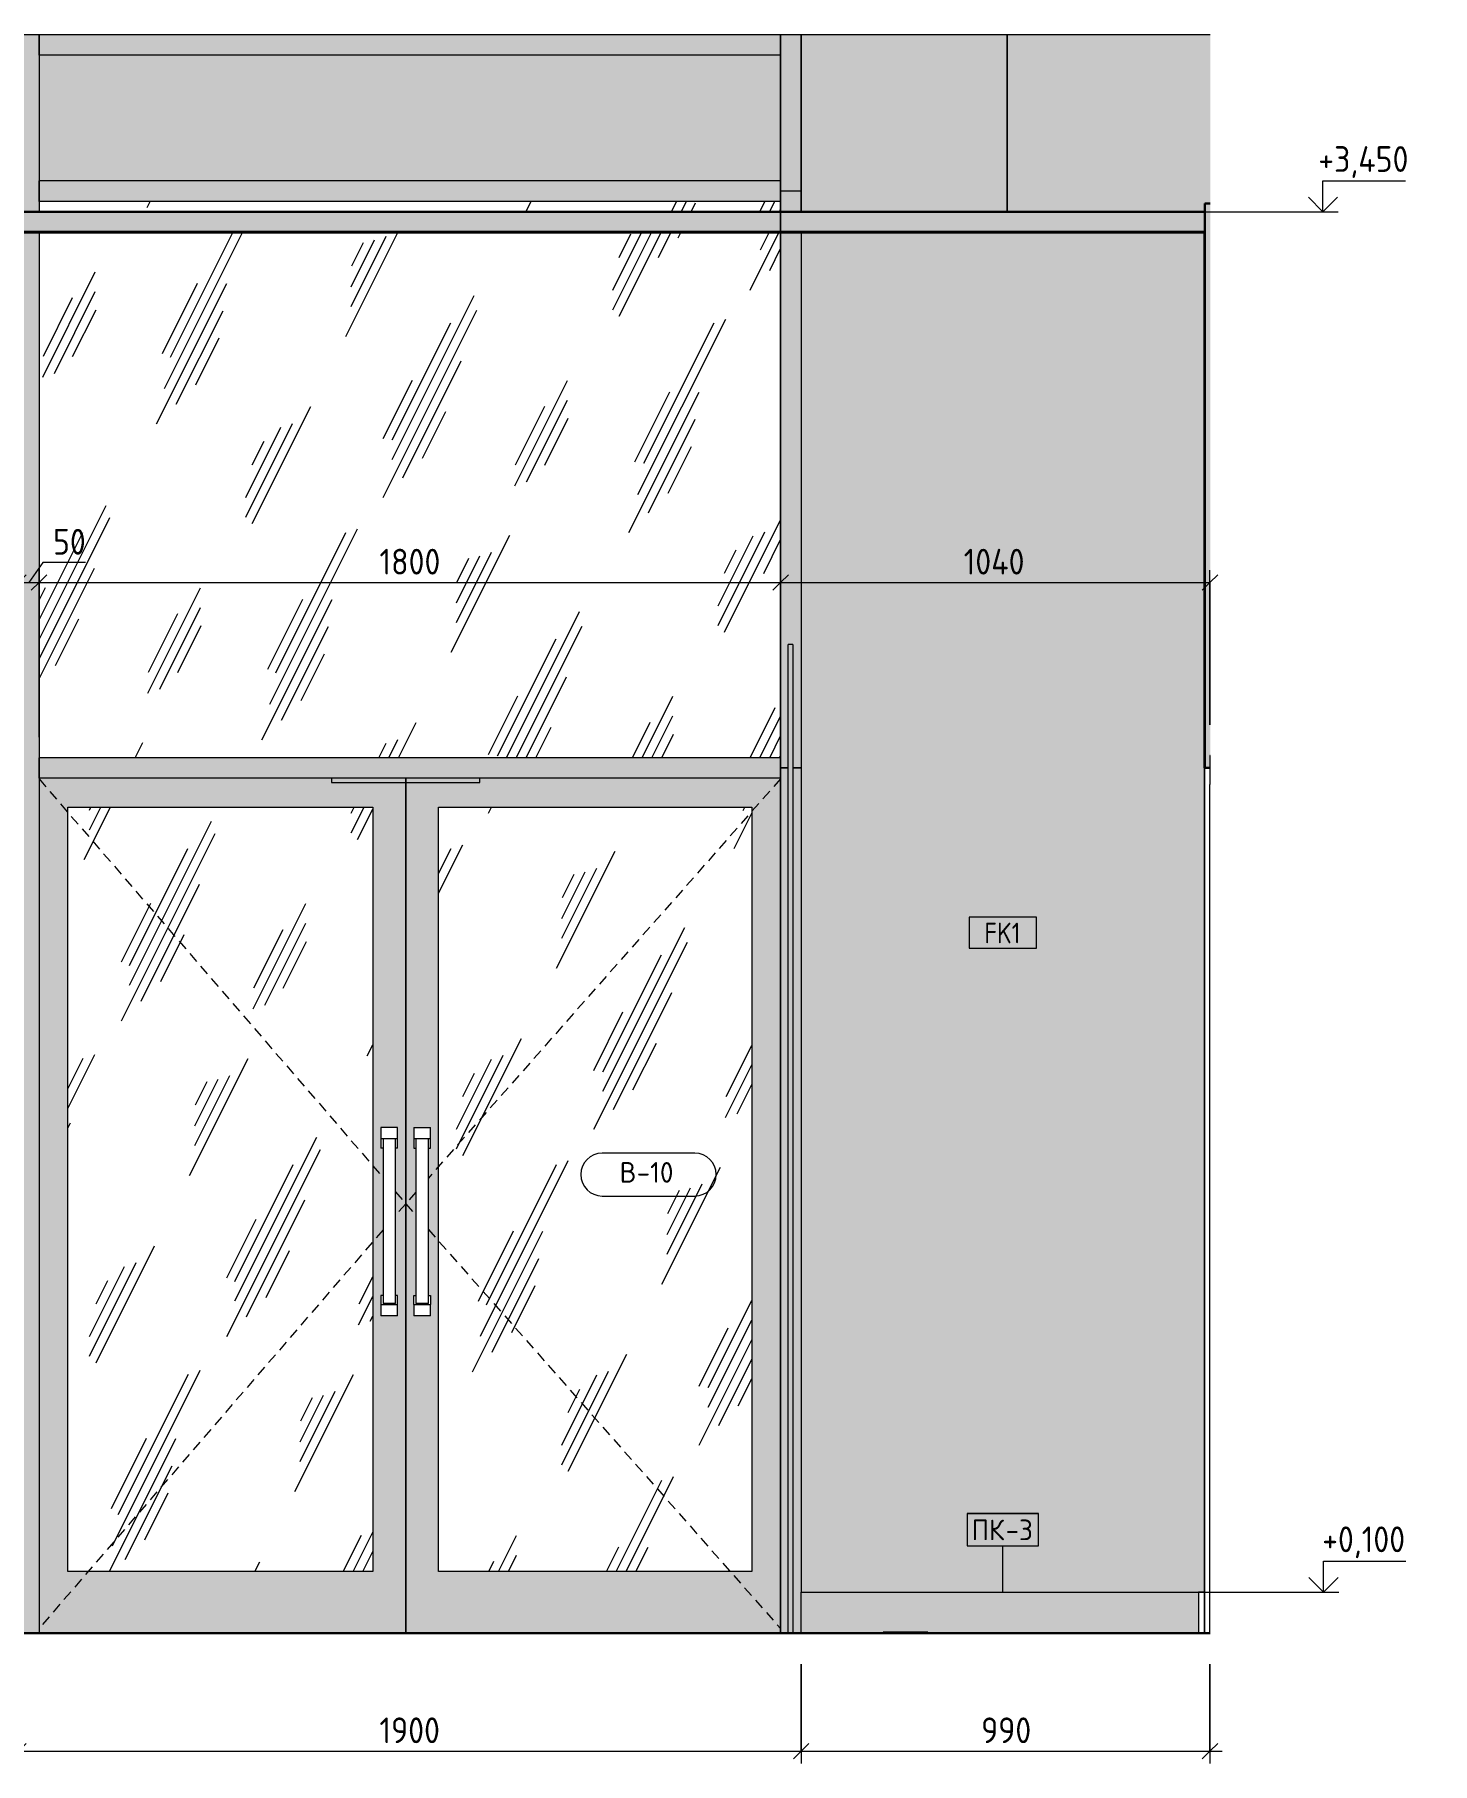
# Model space of a CAD drawing. Header units: millimetres. Extents: x 855 to 42585, y -1987 to 12400.
# Drawn here: x 29177 to 32570, y -316 to 3880 of the extents above; entities that cross this region are included whole.
import ezdxf

# ---------------------------------------------------------------- set-up
doc = ezdxf.new("R2010")
doc.units = ezdxf.units.MM
doc.linetypes.add('200_ШТРИХ_ш1п0_6_', pattern=[40, 25, -15])
for name, color, linetype, lineweight in [('A-ANNO-DIMS', 7, 'Continuous', 9), ('A-ANNO-DIMS-25', 7, 'Continuous', 9), ('A-DOOR', 7, 'Continuous', 9), ('A-DOOR-4', 7, '200_ШТРИХ_ш1п0_6_', 9), ('A-DOOR-FRAM-1', 7, 'Continuous', 9), ('A-DOOR-FRAM-2', 7, 'Continuous', 18), ('A-DOOR-IDEN', 7, 'Continuous', 9), ('A-FLOR', 7, 'Continuous', 9), ('A-GENM', 7, 'Continuous', 9), ('A-GENM-IDEN', 7, 'Continuous', 9), ('A-GLAZ-CURT', 7, 'Continuous', 9), ('A-GLAZ-CWMG', 7, 'Continuous', 9), ('A-WALL-IDEN', 7, 'Continuous', 9), ('A-WALL-PATT', 7, 'Continuous', 9), ('G-ANNO-DIMS', 7, 'Continuous', 9), ('G-ANNO-DIMS-1', 7, 'Continuous', 20), ('I-WALL', 7, 'Continuous', 9), ('S-COLS', 7, 'Continuous', 9)]:
    doc.layers.add(name, color=color, linetype=linetype, lineweight=lineweight)
for name, color, linetype, lineweight, true_color in [('A-CLNG-1', 7, 'Continuous', 9, 0x787878), ('A-CLNG-FNSH-1', 7, 'Continuous', 30, 0x3c3c3c), ('A-FLOR-1', 7, 'Continuous', 9, 0x787878), ('A-FLOR-FNSH-1', 7, 'Continuous', 30, 0x3c3c3c), ('A-WALL-5', 7, 'Continuous', 30, 0x3c3c3c), ('A-WALL-FNSH-2', 7, 'Continuous', 30, 0x3c3c3c), ('I-WALL-1', 7, 'Continuous', 9, 0x787878)]:
    doc.layers.add(name, color=color, linetype=linetype, lineweight=lineweight, true_color=true_color)
doc.styles.add('GOST Common_5', font='GOST_Common.ttf', dxfattribs={"height": 50})
doc.styles.add('GOST Common_6', font='GOST_Common.ttf', dxfattribs={"width": 0.9, "height": 50})
doc.styles.add('ISOCPEUR_2', font='isocpeur.ttf', dxfattribs={"width": 0.9, "height": 62.5})
doc.dimstyles.new('ISO-2_5_0_9К_БОЛЬШОЙ_1', dxfattribs={"dimscale": 304.8, "dimtxt": 62.248823, "dimasz": 0.123031, "dimexe": 0.098425, "dimexo": 0.246063, "dimgap": 0, "dimtad": 1, "dimdec": 0, "dimrnd": 10, "dimzin": 0, "dimdsep": 46, "dimtxsty": 'ISOCPEUR_2', "dimblk1": 'OBLIQUE', "dimblk2": 'OBLIQUE', "dimsah": 1, "dimcen": 0.09, "dimdle": 0.098425, "dimazin": 0, "dimtfac": 1, "dimtdec": 4, "dimtix": 1, "dimtmove": 0, "dimatfit": 3, "dimfxl": 1, "dimtvp": 1, "dimtolj": 1, "dimtzin": 0, "dimarcsym": 2})
doc.dimstyles.new('ISO-2_5_0_9К_БОЛЬШОЙ_2', dxfattribs={"dimscale": 304.8, "dimtxt": 62.248823, "dimasz": 0.123031, "dimexe": 0.098425, "dimexo": 0.246063, "dimgap": 0, "dimtad": 1, "dimdec": 0, "dimrnd": 10, "dimzin": 0, "dimdsep": 46, "dimtxsty": 'ISOCPEUR_2', "dimblk1": 'OBLIQUE', "dimblk2": 'OBLIQUE', "dimsah": 1, "dimcen": 0.09, "dimdle": 0.098425, "dimazin": 0, "dimtfac": 1, "dimtdec": 4, "dimtix": 1, "dimtmove": 1, "dimatfit": 3, "dimfxl": 1, "dimtvp": 1, "dimtolj": 1, "dimtzin": 0, "dimarcsym": 2})
pattern_1 = [(63.435, (10484.05, 31.75), (-255.58, 766.75), [317.5, -190.5, 317.5, -190.5, -403.9]), (63.435, (10484.05, 31.75), (-255.58, 766.75), [-1016, 127, -276.9]), (63.435, (10468.2, 47.6), (-255.58, 766.75), [254, -317.5, 190.5, -190.5, -467.4]), (63.435, (10468.2, 47.6), (-255.58, 766.75), [-952.5, 222.25, -245.15]), (63.435, (10468.2, 95.25), (-255.58, 766.75), [190.5, -381, 127, -190.5, -530.9]), (63.435, (10468.2, 95.25), (-255.58, 766.75), [-889, 285.75, -245.15]), (63.435, (10515.8, 47.6), (-255.58, 766.75), [190.5, -381, 158.75, -6404.65]), (63.435, (10563.4, 95.25), (-255.58, 766.75), [95.25, -476.25, 63.5, -6499.9]), (63.435, (10484.05, 174.6), (-255.58, 766.75), [63.5, -476.25, 63.5, -254, -562.65]), (63.435, (10484.05, 174.6), (-255.58, 766.75), [-857.25, 158.75, -403.9]), (63.435, (10769.8, 127), (-255.58, 766.75), [317.5, -476.25, 381, -251.5]), (63.435, (10769.8, 79.4), (-255.58, 766.75), [444.5, -317.5, 476.25, -188]), (63.435, (10801.55, 95.25), (-255.58, 766.75), [508, -254, 381, -276.9]), (63.435, (10849.2, 142.9), (-255.58, 766.75), [317.5, -444.5, 254, -403.9]), (63.435, (10801.55, 238.1), (-255.58, 766.75), [158.75, -635, 190.5, -435.65]), (63.435, (10896.8, 190.5), (-255.58, 766.75), [127, -635, 127, -530.9])]

# ---------------------------------------------------------------- blocks, each defined once
blk = doc.blocks.new('Прямоугольный импост - Импост структурный с накладкой - 160мм Темный-32772016-Развертка 1_27-2')
at = {"layer": 'A-GLAZ-CWMG'}
blk.add_hatch(color=256, dxfattribs=at).paths.add_polyline_path([(10894.5, 3500), (10900, 3500), (10900, 3880), (10850, 3880), (10850, 3500), (10880, 3500)])
for p, q in [((10850, 3500), (10850, 3880)), ((10900, 3500), (10900, 3880)), ((10900, 3500), (10850, 3500))]:
    blk.add_line(p, q, dxfattribs=at)
blk = doc.blocks.new('Дверь_Витражная_остекление_ - ДВН_CОШ в витраже-31920700-Развертка 1_27-2')
at = {"layer": 'A-DOOR'}
h = blk.add_hatch(color=256, dxfattribs=at)
h.paths.add_polyline_path([(9050, 2), (9940, 2), (9940, 2065), (9760, 2065), (9760, 2075), (9050, 2075), (9050, 18.8)])
h.paths.add_polyline_path([(9646.7, 150), (9120, 150), (9120, 2005), (9860, 2005), (9860, 150)])
h.paths.add_polyline_path([(9880, 770), (9880, 820), (9885, 820), (9885, 1177.5), (9880, 1177.5), (9880, 1227.5), (9920, 1227.5), (9920, 1177.5), (9915, 1177.5), (9915, 820), (9920, 820), (9920, 770), (9880.7, 770)])
for points in [[(9940, 2065), (9940, 2075), (9760, 2075), (9760, 2065), (9939.2, 2065)], [(10020, 2065), (10120, 2065), (10120, 2075), (9940, 2075), (9940, 2065), (9960, 2065)]]:
    blk.add_hatch(color=256, dxfattribs=at).paths.add_polyline_path(points)
h = blk.add_hatch(color=256, dxfattribs=at)
h.paths.add_polyline_path([(9941.1, 2), (10850, 2), (10850, 2075), (10120, 2075), (10120, 2065), (9940, 2065), (9940, 2)])
h.paths.add_polyline_path([(10145.8, 150), (10020, 150), (10020, 2005), (10780, 2005), (10780, 150), (10395.4, 150)])
h.paths.add_polyline_path([(9999.3, 770), (9960, 770), (9960, 820), (9965, 820), (9965, 1177.5), (9960, 1177.5), (9960, 1227.5), (10000, 1227.5), (10000, 1177.5), (9995, 1177.5), (9995, 820), (10000, 820), (10000, 770)])
h = blk.add_hatch(dxfattribs=at)
h.set_pattern_fill('FP_11', color=256, style=0, pattern_type=2)
h.set_pattern_definition(pattern_1)
h.paths.add_polyline_path([(9397.1, 150), (9860, 150), (9860, 2005), (9120, 2005), (9120, 150)])
h = blk.add_hatch(dxfattribs=at)
h.set_pattern_fill('FP_11', color=256, style=0, pattern_type=2)
h.set_pattern_definition(pattern_1)
h.paths.add_polyline_path([(10020, 150), (10780, 150), (10780, 2005), (10020, 2005), (10020, 484.9)])
for p, q in [((9760, 2075), (9760, 2065)), ((9760, 2065), (9940, 2065)), ((9940, 2075), (9940, 2065)), ((9940, 2065), (9940, 2075)), ((9940, 2065), (9940, 2)), ((9940, 2065), (10120, 2065)), ((9940, 2), (9940, 2065)), ((10120, 2065), (10120, 2075)), ((9120, 150), (9120, 2005)), ((9120, 2005), (9860, 2005)), ((9860, 2005), (9860, 150)), ((10020, 150), (10020, 2005)), ((10020, 2005), (10780, 2005)), ((10780, 2005), (10780, 150)), ((9880, 1227.5), (9880, 1200)), ((9920, 1227.5), (9880, 1227.5)), ((9920, 1200), (9920, 1227.5)), ((9960, 1227.5), (9960, 1200)), ((9960, 1227.5), (10000, 1227.5)), ((10000, 1200), (10000, 1227.5)), ((9920, 1200), (9880, 1200)), ((9880, 1200), (9880, 1177.5)), ((9885, 1177.5), (9880, 1177.5)), ((9885, 1200), (9885, 800)), ((9915, 800), (9915, 1200)), ((9920, 1177.5), (9915, 1177.5)), ((9920, 1177.5), (9920, 1200)), ((10000, 1200), (9960, 1200)), ((9960, 1200), (9960, 1177.5)), ((9960, 1177.5), (9965, 1177.5)), ((9965, 1200), (9965, 800)), ((9995, 800), (9995, 1200)), ((9995, 1177.5), (10000, 1177.5)), ((10000, 1177.5), (10000, 1200)), ((9885, 820), (9880, 820)), ((9880, 820), (9880, 797.5)), ((9880, 797.5), (9880, 770)), ((9880, 797.5), (9920, 797.5)), ((9915, 800), (9885, 800)), ((9920, 820), (9915, 820)), ((9920, 797.5), (9920, 820)), ((9920, 770), (9920, 797.5)), ((9960, 797.5), (9960, 820)), ((9960, 820), (9965, 820)), ((9960, 797.5), (9960, 770)), ((9960, 797.5), (10000, 797.5)), ((9995, 800), (9965, 800)), ((9995, 820), (10000, 820)), ((10000, 820), (10000, 797.5)), ((10000, 770), (10000, 797.5)), ((9920, 770), (9880, 770)), ((10000, 770), (9960, 770)), ((9860, 150), (9120, 150)), ((10780, 150), (10020, 150))]:
    blk.add_line(p, q, dxfattribs=at)
at = {"layer": 'A-DOOR-4'}
for p, q in [((9050, 2073.4), (9885, 1106.2)), ((10850, 2073.7), (9995, 1104.8)), ((9915, 1071.5), (9940, 1042.5)), ((9965, 1070.8), (9940, 1042.5)), ((9940, 1042.5), (9915, 1013.5)), ((9940, 1042.5), (9965, 1014.2)), ((9885, 978.8), (9050, 11.6)), ((9995, 980.2), (10850, 11.3))]:
    blk.add_line(p, q, dxfattribs=at)
blk = doc.blocks.new('Прямоугольный импост - Импост структурный с накладкой - 160мм Темный-31915521-Развертка 1_27-2')
at = {"layer": 'A-GLAZ-CWMG'}
h = blk.add_hatch(color=256, dxfattribs=at)
h.paths.add_polyline_path([(10900, 0), (10900, 2100), (10879.5, 2100), (10879.5, 0), (10894.5, 0)])
h.paths.add_polyline_path([(10868.5, 0), (10868.5, 2100), (10850, 2100), (10850, 2), (10855.2, 2), (10855.2, 0), (10860, 0)])
blk.add_line((10850, 2100), (10850, 2), dxfattribs=at)
blk = doc.blocks.new('Прямоугольный импост - Импост структурный с накладкой - 160мм Темный-31920696-Развертка 1_27-2')
at = {"layer": 'A-GLAZ-CWMG'}
blk.add_hatch(color=256, dxfattribs=at).paths.add_polyline_path([(9896.2, 3830), (10850, 3830), (10850, 3880), (9050, 3880), (9050, 3830)])
for p, q in [((9050, 3830), (9050, 3880)), ((10850, 3880), (10850, 3830)), ((10850, 3830), (9050, 3830))]:
    blk.add_line(p, q, dxfattribs=at)
blk = doc.blocks.new('Прямоугольный импост - Импост структурный с накладкой - 160мм Темный-30755591-Развертка 1_27-2')
at = {"layer": 'A-GLAZ-CWMG'}
blk.add_hatch(color=256, dxfattribs=at).paths.add_polyline_path([(9000, 0), (9040, 0), (9040, 2), (9050, 2), (9050, 2100), (9000, 2100), (9000, 40)])
for p, q in [((9000, 2100), (9000, 0)), ((9050, 2100), (9050, 2))]:
    blk.add_line(p, q, dxfattribs=at)
blk = doc.blocks.new('BSC_Колонна _Прямоугольная - 500х500-23286270-Развертка 1_27-2')
at = {"layer": 'S-COLS'}
blk.add_hatch(color=256, dxfattribs=at).paths.add_polyline_path([(11400, 3450), (11400, 3880), (10900, 3880), (10900, 3450)])
blk.add_line((11400, 3450), (11400, 3880), dxfattribs=at)
blk = doc.blocks.new('110_Дверь_СКБ_2Ст - Д-10 1800x2100h_Актовый зал EI30-23435156-Развертка 1_27-2')
at = {"layer": 'A-DOOR-FRAM-1'}
for points in [[(11892, 2060), (11892.8, 2060), (11892.8, 2100), (11892, 2099.9)], [(11892.8, 0), (11892.8, 2060), (11892, 2060), (11892, 0)]]:
    blk.add_hatch(color=256, dxfattribs=at).paths.add_polyline_path(points)
blk.add_line((11892, 0), (11892, 2060), dxfattribs=at)
at = {"layer": 'A-DOOR-FRAM-2'}
for p, q in [((11892, 2130), (11892, 2060)), ((11892.8, 2130), (11892, 2130)), ((11892, 2060), (11892.8, 2060))]:
    blk.add_line(p, q, dxfattribs=at)
blk = doc.blocks.new('BSC_Колонна _Прямоугольная - 500х500-21690934-Развертка 1_27-2')
at = {"layer": 'S-COLS'}
blk.add_line((11400, 3450), (11400, 3880), dxfattribs=at)
blk = doc.blocks.new('Плинтус - Плинтус керамогранит бежевый-32865277-Развертка 1_27-2')
at = {"layer": 'A-GENM'}
for p, q in [((11879, 100), (11864, 100)), ((11864, 100), (11864, 2)), ((11879, 100), (11879, 2))]:
    blk.add_line(p, q, dxfattribs=at)
blk = doc.blocks.new('Плинтус - Плинтус керамогранит бежевый-32865278-Развертка 1_27-2')
at = {"layer": 'A-GENM'}
blk.add_hatch(color=256, dxfattribs=at).paths.add_polyline_path([(10956.1, 0), (10956.1, 2), (11864, 2), (11864, 100), (10900, 100), (10900, 0)])
for p, q in [((10900, 100), (11864, 100)), ((10900, 0), (10900, 100))]:
    blk.add_line(p, q, dxfattribs=at)
blk = doc.blocks.new('Системная панель - Стекло - 40мм-32772032-Развертка 1_27-2')
at = {"layer": 'A-GLAZ-CURT'}
h = blk.add_hatch(dxfattribs=at)
h.set_pattern_fill('FP_11', color=256, style=0, pattern_type=2)
h.set_pattern_definition(pattern_1)
h.paths.add_polyline_path([(10680, 2125), (10850, 2125), (10850, 3400), (9050, 3400), (9050, 2125), (9896.2, 2125)])
h.paths.add_polyline_path([(9050, 3450), (10850, 3450), (10850, 3475), (9050, 3475)])
blk = doc.blocks.new('Прямоугольный импост - Импост структурный с накладкой - 160мм-31915517-Развертка 1_27-2')
at = {"layer": 'A-GLAZ-CWMG'}
for p, q in [((10850, 2100), (10868.5, 2100)), ((10850, 2), (10850, 2100)), ((10879.5, 2100), (10900, 2100))]:
    blk.add_line(p, q, dxfattribs=at)
blk = doc.blocks.new('Прямоугольный импост - Импост структурный с накладкой - 160мм Темный-31920698-Развертка 1_27-2')
at = {"layer": 'A-GLAZ-CWMG'}
blk.add_hatch(color=256, dxfattribs=at).paths.add_polyline_path([(10850, 2075), (10850, 2125), (9050, 2125), (9050, 2075), (10780, 2075)])
for p, q in [((9050, 2075), (9050, 2125)), ((10850, 2125), (9050, 2125)), ((10850, 2125), (10850, 2075)), ((10850, 2075), (9050, 2075))]:
    blk.add_line(p, q, dxfattribs=at)
blk = doc.blocks.new('Прямоугольный импост - Импост структурный с накладкой - 160мм Темный-32352604-Развертка 1_27-2')
at = {"layer": 'A-GLAZ-CWMG'}
h = blk.add_hatch(color=256, dxfattribs=at)
h.paths.add_polyline_path([(9050, 2100), (9050, 3400), (9000, 3400), (9000, 2100), (9040, 2100)])
h.paths.add_polyline_path([(9010, 3450), (9050, 3450), (9050, 3500), (9000, 3500), (9000, 3450)])
for p, q in [((9000, 3500), (9000, 3450)), ((9050, 3500), (9050, 3450)), ((9000, 3400), (9000, 2100)), ((9050, 3400), (9050, 2100))]:
    blk.add_line(p, q, dxfattribs=at)
blk = doc.blocks.new('Прямоугольный импост - Импост структурный с накладкой - 160мм Темный-V3-Развертка 1_27-2')
at = {"layer": 'A-GLAZ-CWMG'}
h = blk.add_hatch(color=256, dxfattribs=at)
h.paths.add_polyline_path([(10900, 2100), (10900, 3400), (10850, 3400), (10850, 2100), (10868.5, 2100), (10868.5, 2400), (10879.5, 2400), (10879.5, 2100), (10894.5, 2100)])
h.paths.add_polyline_path([(10880, 3450), (10900, 3450), (10900, 3500), (10850, 3500), (10850, 3450), (10860, 3450)])
for p, q in [((10850, 3500), (10850, 3450)), ((10900, 3500), (10900, 3450)), ((10850, 3400), (10850, 2100))]:
    blk.add_line(p, q, dxfattribs=at)
blk = doc.blocks.new('Системная панель - Сэндвич - 40мм-32772126-Развертка 1_27-2')
at = {"layer": 'A-GLAZ-CURT'}
blk.add_hatch(color=256, dxfattribs=at).paths.add_polyline_path([(9896.2, 3525), (10850, 3525), (10850, 3830), (9050, 3830), (9050, 3525)])
blk = doc.blocks.new('Прямоугольный импост - Импост структурный с накладкой - 160мм Темный-32772042-Развертка 1_27-2')
at = {"layer": 'A-GLAZ-CWMG'}
for p, q in [((10850, 3450), (10850, 3500)), ((10900, 3450), (10900, 3500)), ((10850, 2100), (10850, 3400)), ((10868.5, 2100), (10850, 2100)), ((10900, 2100), (10879.5, 2100))]:
    blk.add_line(p, q, dxfattribs=at)
blk = doc.blocks.new('Прямоугольный импост - Импост структурный с накладкой - 160мм Темный-32772040-Развертка 1_27-2')
at = {"layer": 'A-GLAZ-CWMG'}
for p, q in [((10850, 3880), (10850, 3500)), ((10900, 3880), (10900, 3500))]:
    blk.add_line(p, q, dxfattribs=at)
blk = doc.blocks.new('Прямоугольный импост - Импост структурный с накладкой - 160мм Темный-V4-Развертка 1_27-2')
at = {"layer": 'A-GLAZ-CWMG'}
blk.add_hatch(color=256, dxfattribs=at).paths.add_polyline_path([(9050, 3500), (9050, 3880), (9000, 3880), (9000, 3500), (9040, 3500)])
for p, q in [((9000, 3880), (9000, 3500)), ((9050, 3880), (9050, 3500))]:
    blk.add_line(p, q, dxfattribs=at)
blk = doc.blocks.new('Высотные отметки - Стрелка_Верх-17668718-Развертка 1_27-2')
at = {"layer": 'G-ANNO-DIMS'}
for p, q in [((7575.3, 75), (7375.3, 75)), ((7575.3, 0), (7575.3, 75)), ((7613.2, 0), (7538.3, 0))]:
    blk.add_line(p, q, dxfattribs=at)
at = {"layer": 'G-ANNO-DIMS-1'}
for q in [(7540, 35.4), (7610.7, 35.4)]:
    blk.add_line((7575.3, 0), q, dxfattribs=at)
blk = doc.blocks.new('DIMBLOCK19-Развертка 1_27-2')
at = {"layer": 'A-ANNO-DIMS-25'}
for p, q in [((29138, -75), (29138, -315.9)), ((29138, -285.9), (29138, -75.1)), ((31038, -75), (31038, -315.9)), ((31038, -285.9), (31038, -75.1)), ((29138, -285.9), (31038, -285.9))]:
    blk.add_line(p, q, dxfattribs=at)
at = {"layer": 'A-ANNO-DIMS-25', "lineweight": 20}
for p, q in [((29138, -285.9), (29119.3, -304.7)), ((29138, -285.9), (29156.8, -267.2)), ((31038, -285.9), (31019.3, -304.7)), ((31038, -285.9), (31056.8, -267.2))]:
    blk.add_line(p, q, dxfattribs=at)
at = {"layer": 'A-ANNO-DIMS-25', "color": 0, "insert": (30014.4, -204.3), "char_height": 62.5, "width": 176.691, "attachment_point": 1, "line_spacing_factor": 1.149209, "style": 'ISOCPEUR_2'}
blk.add_mtext('1900', dxfattribs=at)
blk = doc.blocks.new('_Oblique')
at = {"color": 0, "linetype": 'ByBlock', "lineweight": -2}
blk.add_line((-0.5, -0.5), (0.5, 0.5), dxfattribs=at)
blk = doc.blocks.new('DIMBLOCK20-Развертка 1_27-2')
at = {"layer": 'A-ANNO-DIMS-25'}
for p, q in [((31038, -75), (31038, -315.9)), ((31038, -285.9), (31038, -75.1)), ((32030, -75), (32030, -315.9)), ((32030, -285.9), (32030, -75.1)), ((31038, -285.9), (32060, -285.9))]:
    blk.add_line(p, q, dxfattribs=at)
at = {"layer": 'A-ANNO-DIMS-25', "lineweight": 20}
for p, q in [((31038, -285.9), (31019.3, -304.7)), ((31038, -285.9), (31056.8, -267.2)), ((32030, -285.9), (32011.3, -304.7)), ((32030, -285.9), (32048.8, -267.2))]:
    blk.add_line(p, q, dxfattribs=at)
at = {"layer": 'A-ANNO-DIMS-25', "color": 0, "insert": (31474.8, -204.3), "char_height": 62.5, "width": 142.215, "attachment_point": 1, "line_spacing_factor": 1.149209, "style": 'ISOCPEUR_2'}
blk.add_mtext('990', dxfattribs=at)
blk = doc.blocks.new('DIMBLOCK23-Развертка 1_27-2')
at = {"layer": 'A-ANNO-DIMS-25'}
for p, q in [((29138, 2175), (29138, 2580.3)), ((29197, 2598.6), (29163, 2550.3)), ((29188, 2175), (29188, 2580.3)), ((29301, 2598.6), (29197, 2598.6)), ((29138, 2550.3), (29188, 2550.3)), ((29138, 2550.3), (29138, 2175)), ((29188, 2550.3), (29188, 2175))]:
    blk.add_line(p, q, dxfattribs=at)
at = {"layer": 'A-ANNO-DIMS-25', "lineweight": 20}
for p, q in [((29138, 2550.3), (29156.8, 2569.1)), ((29188, 2550.3), (29206.8, 2569.1)), ((29138, 2550.3), (29119.3, 2531.6)), ((29188, 2550.3), (29169.3, 2531.6))]:
    blk.add_line(p, q, dxfattribs=at)
at = {"layer": 'A-ANNO-DIMS-25', "color": 0, "insert": (29222, 2680.3), "char_height": 62.5, "width": 94.81, "attachment_point": 1, "line_spacing_factor": 1.149209, "style": 'ISOCPEUR_2'}
blk.add_mtext('50', dxfattribs=at)
blk = doc.blocks.new('DIMBLOCK24-Развертка 1_27-2')
at = {"layer": 'A-ANNO-DIMS-25'}
for p, q in [((30988, 3755), (30988, 2520.3)), ((30988, 2550.3), (30988, 3755)), ((29188, 2175), (29188, 2580.3)), ((29188, 2550.3), (30988, 2550.3)), ((29188, 2550.3), (29188, 2175))]:
    blk.add_line(p, q, dxfattribs=at)
at = {"layer": 'A-ANNO-DIMS-25', "lineweight": 20}
for p, q in [((29188, 2550.3), (29206.8, 2569.1)), ((30988, 2550.3), (31006.8, 2569.1)), ((29188, 2550.3), (29169.3, 2531.6)), ((30988, 2550.3), (30969.3, 2531.6))]:
    blk.add_line(p, q, dxfattribs=at)
at = {"layer": 'A-ANNO-DIMS-25', "color": 0, "insert": (30014.4, 2632), "char_height": 62.5, "width": 176.691, "attachment_point": 1, "line_spacing_factor": 1.149209, "style": 'ISOCPEUR_2'}
blk.add_mtext('1800', dxfattribs=at)
blk = doc.blocks.new('DIMBLOCK25-Развертка 1_27-2')
at = {"layer": 'A-ANNO-DIMS-25'}
for p, q in [((30988, 3755), (30988, 2520.3)), ((30988, 2550.3), (30988, 3755)), ((32030, 2205), (32030, 2580.3)), ((30988, 2550.3), (32030, 2550.3)), ((32030, 2550.3), (32030, 2205))]:
    blk.add_line(p, q, dxfattribs=at)
at = {"layer": 'A-ANNO-DIMS-25', "lineweight": 20}
for p, q in [((30988, 2550.3), (31006.8, 2569.1)), ((32030, 2550.3), (32048.8, 2569.1)), ((30988, 2550.3), (30969.3, 2531.6)), ((32030, 2550.3), (32011.3, 2531.6))]:
    blk.add_line(p, q, dxfattribs=at)
at = {"layer": 'A-ANNO-DIMS-25', "color": 0, "insert": (31432.4, 2632), "char_height": 62.5, "width": 183.873, "attachment_point": 1, "line_spacing_factor": 1.149209, "style": 'ISOCPEUR_2'}
blk.add_mtext('1040', dxfattribs=at)
blk = doc.blocks.new('М_двери - Типоразмер_рамка-25223575-Развертка 1_27-2')
at = {"layer": 'A-DOOR-IDEN'}
for p, q in [((10641.8, 1165.2), (10417, 1165.2)), ((10417, 1061.2), (10641.8, 1061.2))]:
    blk.add_line(p, q, dxfattribs=at)
for centre, start, end in [((10417, 1113.2), 90, 270), ((10641.8, 1113.2), 270, 90)]:
    blk.add_arc(centre, 52, start, end, dxfattribs=at)
blk = doc.blocks.new('Mark Reiling - Mark Reiling-26174330-Развертка 1_27-2')
at = {"layer": 'A-GENM-IDEN'}
for p, q in [((11302.8, 290.8), (11302.8, 212)), ((11302.8, 290.8), (11476.2, 290.8)), ((11476.2, 290.8), (11302.8, 290.8)), ((11302.8, 290.8), (11302.8, 212)), ((11476.2, 212), (11476.2, 290.8)), ((11476.2, 212), (11476.2, 290.8)), ((11302.8, 212), (11476.2, 212)), ((11302.8, 212), (11476.2, 212))]:
    blk.add_line(p, q, dxfattribs=at)
blk = doc.blocks.new('М_стена_0001 - Типоразмер_без рамки-25382661-Развертка 1_27-2')
at = {"layer": 'A-WALL-IDEN'}
for p, q in [((11470.9, 1738.1), (11307.7, 1738.1)), ((11307.7, 1738.1), (11307.7, 1663.1)), ((11470.9, 1663.1), (11470.9, 1738.1)), ((11307.7, 1663.1), (11470.9, 1663.1))]:
    blk.add_line(p, q, dxfattribs=at)

msp = doc.modelspace()

# ---------------------------------------------------------------- hatches: boundary and pattern name
at = {"layer": 'A-CLNG-1'}
msp.add_hatch(color=256, dxfattribs=at).paths.add_polyline_path([(31032.5, 3400), (32018, 3400), (32018, 3450), (28058, 3450), (28058, 3400), (30998, 3400)])
at = {"layer": 'A-FLOR'}
for points in [[(30078, 0), (30993.2, 0), (30993.2, 2), (29178, 2), (29178, 0), (30034.3, 0)], [(31236.5, 0), (31236.5, 2), (31094.2, 2), (31094.2, 0), (31189.7, 0)], [(31656.5, 0), (32018, 0), (32018, 2), (31344.9, 2), (31344.9, 0), (31594.1, 0)]]:
    msp.add_hatch(color=256, dxfattribs=at).paths.add_polyline_path(points)
at = {"layer": 'A-FLOR-1'}
msp.add_hatch(color=256, dxfattribs=at).paths.add_polyline_path([(31344.9, 0), (31344.9, 2), (31236.5, 2), (31236.5, 0), (31282.1, 0)])
at = {"layer": 'A-WALL-PATT'}
msp.add_hatch(color=256, dxfattribs=at).paths.add_polyline_path([(32017, 100), (32017, 3400), (31038, 3400), (31038, 100), (32002, 100)])
at = {"layer": 'I-WALL'}
for points in [[(31585.5, 3450), (32018, 3450), (32018, 3470), (32030.8, 3470), (32030.8, 3880), (31538, 3880), (31538, 3450), (31558, 3450)], [(31017.5, 0), (31017.5, 2400), (31006.5, 2400), (31006.5, 0)]]:
    msp.add_hatch(color=256, dxfattribs=at).paths.add_polyline_path(points)
at = {"layer": 'I-WALL-1'}
h = msp.add_hatch(dxfattribs=at)
h.set_pattern_fill('FP_13', color=256, style=0, pattern_type=2)
h.set_pattern_definition([(0, (30558.596, 0), (30.48, 7.62), [2.515, -20.345, 2.515, -20.345, -121.92]), (0, (30558.596, 0), (30.48, 7.62), [-45.72, 2.515, -43.205, 2.515, -20.345, -53.34]), (0, (30558.596, 0), (30.48, 7.62), [-114.3, 2.515, -12.725, 2.515, -35.585]), (120, (30570.026, 3.81), (-21.839114, 22.586454), [2.515, -20.345, 2.515, -20.345, -121.92]), (120, (30570.026, 3.81), (-21.839114, 22.586454), [-45.72, 2.515, -43.205, 2.515, -20.345, -53.34]), (120, (30570.026, 3.81), (-21.839114, 22.586454), [-114.3, 2.515, -12.725, 2.515, -35.585]), (240, (30573.836, 19.05), (-8.640886, -30.206454), [2.515, -20.345, 2.515, -20.345, -121.92]), (240, (30573.836, 19.05), (-8.640886, -30.206454), [-45.72, 2.515, -43.205, 2.515, -20.345, -53.34]), (240, (30573.836, 19.05), (-8.640886, -30.206454), [-114.3, 2.515, -12.725, 2.515, -35.585])])
h.paths.add_polyline_path([(32030.8, 2100), (32030.8, 3470), (32018, 3470), (32018, 2100)])

# ---------------------------------------------------------------- linework, layer by layer
at = {"layer": 'A-CLNG-FNSH-1'}
for p, q in [((32018, 3450), (28058, 3450)), ((32018, 3400), (32018, 3450)), ((32018, 3401), (28058, 3401)), ((28058, 3400), (32017, 3400))]:
    msp.add_line(p, q, dxfattribs=at)
at = {"layer": 'A-FLOR'}
for p, q in [((28038, 3880), (32030.8, 3880)), ((29178, 2), (30993.2, 2)), ((29178, 0), (29178, 2)), ((30993.2, 2), (30993.2, 0)), ((31093, 2), (31093, 0)), ((31094, 2), (31236.5, 2)), ((31344.9, 2), (32018, 2)), ((32018, 2), (32018, 0)), ((32030.8, -0.1), (28037.7, -0.1))]:
    msp.add_line(p, q, dxfattribs=at)
at = {"layer": 'A-FLOR-FNSH-1'}
for p, q in [((32030.8, 0), (28059, 0)), ((31344.9, 2), (31236.5, 2)), ((31236.5, 2), (31236.5, 0)), ((31344.9, 0), (31344.9, 2)), ((32018, -0.2), (32018, 0))]:
    msp.add_line(p, q, dxfattribs=at)
at = {"layer": 'A-GENM-IDEN'}
msp.add_line((31527.5, 100), (31527.5, 211), dxfattribs=at)
at = {"layer": 'A-WALL-5'}
for p, q in [((32030.8, 3470), (32018, 3470)), ((32018, 3470), (32018, 3450)), ((32018, 2100), (32030.8, 2100))]:
    msp.add_line(p, q, dxfattribs=at)
at = {"layer": 'A-WALL-FNSH-2'}
for p, q in [((32018, 3400), (32017, 3400)), ((32017, 3400), (32017, 2100)), ((32018, 2100), (32018, 3400)), ((32017, 2100), (32018, 2100))]:
    msp.add_line(p, q, dxfattribs=at)
at = {"layer": 'G-ANNO-DIMS'}
for p, q in [((31990.2, 3450), (32145.6, 3450)), ((32145.6, 3450), (32304.4, 3450)), ((31980.9, 100), (32281.1, 100)), ((32281.1, 100), (32305.8, 100))]:
    msp.add_line(p, q, dxfattribs=at)
at = {"layer": 'I-WALL'}
for p, q in [((31538, 3880), (31538, 3450)), ((31038, 3400), (31038, 100)), ((31006.5, 0), (31006.5, 2400)), ((31017.5, 2400), (31006.5, 2400)), ((31017.5, 2400), (31017.5, 0)), ((32017, 2), (32017, 2100)), ((32018, 2), (32018, 2100))]:
    msp.add_line(p, q, dxfattribs=at)

# ---------------------------------------------------------------- block references
at = {"layer": 'A-DOOR'}
msp.add_blockref('Дверь_Витражная_остекление_ - ДВН_CОШ в витраже-31920700-Развертка 1_27-2', (20138, 0), dxfattribs=at)
at = {"layer": 'A-DOOR-FRAM-1'}
msp.add_blockref('110_Дверь_СКБ_2Ст - Д-10 1800x2100h_Актовый зал EI30-23435156-Развертка 1_27-2', (20138, 0), dxfattribs=at)
at = {"layer": 'A-DOOR-IDEN'}
msp.add_blockref('М_двери - Типоразмер_рамка-25223575-Развертка 1_27-2', (20138, 0), dxfattribs=at)
at = {"layer": 'A-GENM'}
for name in ['Плинтус - Плинтус керамогранит бежевый-32865278-Развертка 1_27-2', 'Плинтус - Плинтус керамогранит бежевый-32865277-Развертка 1_27-2']:
    msp.add_blockref(name, (20138, 0), dxfattribs=at)
at = {"layer": 'A-GENM-IDEN'}
msp.add_blockref('Mark Reiling - Mark Reiling-26174330-Развертка 1_27-2', (20138, 0), dxfattribs=at)
at = {"layer": 'A-GLAZ-CURT'}
for name in ['Системная панель - Сэндвич - 40мм-32772126-Развертка 1_27-2', 'Системная панель - Стекло - 40мм-32772032-Развертка 1_27-2']:
    msp.add_blockref(name, (20138, 0), dxfattribs=at)
at = {"layer": 'A-GLAZ-CWMG'}
for name, p in [('Прямоугольный импост - Импост структурный с накладкой - 160мм Темный-V4-Развертка 1_27-2', (20138, 0)), ('Прямоугольный импост - Импост структурный с накладкой - 160мм Темный-31920696-Развертка 1_27-2', (20138, 0)), ('Прямоугольный импост - Импост структурный с накладкой - 160мм Темный-32772016-Развертка 1_27-2', (20138, 0)), ('Прямоугольный импост - Импост структурный с накладкой - 160мм Темный-32772040-Развертка 1_27-2', (20138, 0)), ('Прямоугольный импост - Импост структурный с накладкой - 160мм Темный-31920698-Развертка 1_27-2', (20138, 1400)), ('Прямоугольный импост - Импост структурный с накладкой - 160мм Темный-32352604-Развертка 1_27-2', (20138, 0)), ('Прямоугольный импост - Импост структурный с накладкой - 160мм Темный-V3-Развертка 1_27-2', (20138, 0)), ('Прямоугольный импост - Импост структурный с накладкой - 160мм Темный-32772042-Развертка 1_27-2', (20138, 0)), ('Прямоугольный импост - Импост структурный с накладкой - 160мм Темный-30755591-Развертка 1_27-2', (20138, 0)), ('Прямоугольный импост - Импост структурный с накладкой - 160мм Темный-31920698-Развертка 1_27-2', (20138, 0)), ('Прямоугольный импост - Импост структурный с накладкой - 160мм Темный-31915521-Развертка 1_27-2', (20138, 0)), ('Прямоугольный импост - Импост структурный с накладкой - 160мм-31915517-Развертка 1_27-2', (20138, 0))]:
    msp.add_blockref(name, p, dxfattribs=at)
at = {"layer": 'A-WALL-IDEN'}
msp.add_blockref('М_стена_0001 - Типоразмер_без рамки-25382661-Развертка 1_27-2', (20138, 0), dxfattribs=at)
at = {"layer": 'G-ANNO-DIMS', "extrusion": (0, 0, -1)}
for p in [(-39879.7, 3450), (-39881.1, 100)]:
    msp.add_blockref('Высотные отметки - Стрелка_Верх-17668718-Развертка 1_27-2', p, dxfattribs=at)
at = {"layer": 'S-COLS'}
for name in ['BSC_Колонна _Прямоугольная - 500х500-23286270-Развертка 1_27-2', 'BSC_Колонна _Прямоугольная - 500х500-21690934-Развертка 1_27-2']:
    msp.add_blockref(name, (20138, 0), dxfattribs=at)

# ---------------------------------------------------------------- texts
at = {"layer": 'A-DOOR-IDEN', "char_height": 50, "attachment_point": 1, "style": 'GOST Common_5'}
for s, insert, width in [('\\fGOST Common|b0|i0|c204|p34|;В', (30597.4, 1143.5), 50.105), ('-10', (30638.8, 1143.5), 118.249)]:
    msp.add_mtext(s, dxfattribs=dict(at, insert=insert, width=width))
at = {"layer": 'A-GENM-IDEN', "char_height": 50, "attachment_point": 1, "style": 'GOST Common_5'}
for s, insert, width in [('ПК', (31451.5, 275.9), 100.211), ('-3', (31534.2, 275.9), 86.181)]:
    msp.add_mtext(s, dxfattribs=dict(at, insert=insert, width=width))
at = {"layer": 'A-WALL-IDEN', "insert": (31482.5, 1724.5), "char_height": 50, "width": 111.835, "attachment_point": 1, "style": 'GOST Common_6'}
msp.add_mtext('FK1', dxfattribs=at)

# ---------------------------------------------------------------- dimensions: what is measured, and where the dimension line sits
at = {"layer": 'A-ANNO-DIMS'}
for base, p1, p2, override, picture, middle in [((30988, 2550.3), (29188, 2100), (30988, 3830), {"dimpost": '<>', "dimfxl": 2496.577658}, 'DIMBLOCK24-Развертка 1_27-2', (30088, 2581.6)), ((32030, 2550.3), (30988, 3830), (32030, 2130), {"dimpost": '<>', "dimfxl": 1993.931686}, 'DIMBLOCK25-Развертка 1_27-2', (31509, 2581.6)), ((31038, -285.9), (29138, 0), (31038, 0), {"dimpost": '<>', "dimfxl": 1900}, 'DIMBLOCK19-Развертка 1_27-2', (30088, -254.7)), ((32030, -285.9), (31038, 0), (32030, 0), {"dimpost": '<>', "dimfxl": 991.999793}, 'DIMBLOCK20-Развертка 1_27-2', (31534, -254.7))]:
    dim = msp.add_linear_dim(base=base, p1=p1, p2=p2, dimstyle='ISO-2_5_0_9К_БОЛЬШОЙ_1', override=override, dxfattribs=at)
    dim.commit()
    dim.dimension.update_dxf_attribs({"geometry": picture, "text_midpoint": middle})
dim = msp.add_linear_dim(base=(29188, 2550.3), p1=(29138, 2100), p2=(29188, 2100), dimstyle='ISO-2_5_0_9К_БОЛЬШОЙ_2', override={"dimpost": '<>', "dimfxl": 50}, dxfattribs=at)
dim.commit()
dim.dimension.update_dxf_attribs({"geometry": 'DIMBLOCK23-Развертка 1_27-2', "text_midpoint": (29269.4, 2638.6), "dimtype": 160})

# ---------------------------------------------------------------- next in the draw order: texts
at = {"layer": 'G-ANNO-DIMS', "char_height": 62.5, "attachment_point": 1, "line_spacing_factor": 1.149209, "style": 'ISOCPEUR_2', "bg_fill": 3, "box_fill_scale": 1.25, "bg_fill_color": 256, "bg_fill_true_color": 13158600, "bg_fill_transparency": 0}
for s, insert, width in [('+3,450', (32292.9, 3609.2), 261.428), ('+0,100', (32302.4, 259.2), 242.008)]:
    msp.add_mtext(s, dxfattribs=dict(at, insert=insert, width=width))

doc.saveas('drawing.dxf')
